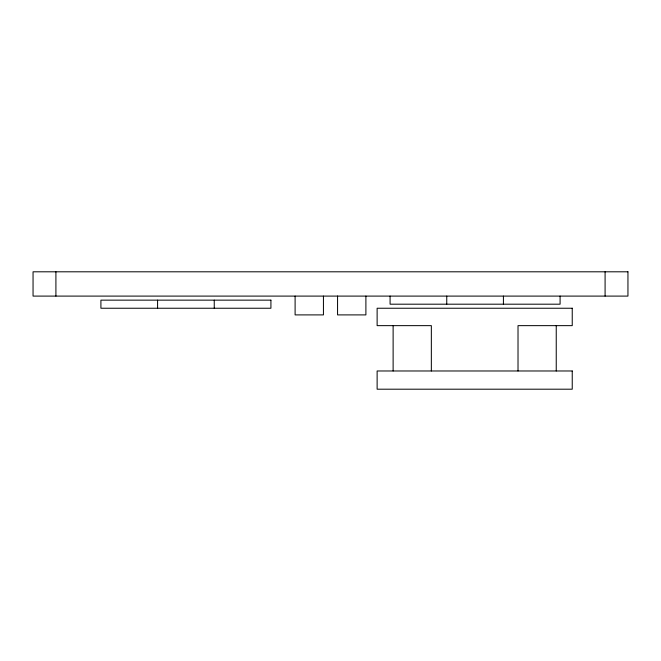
<?xml version="1.0" encoding="UTF-8"?>
<svg xmlns="http://www.w3.org/2000/svg" width="661" height="661" viewBox="0 0 661 661"><rect width="100%" height="100%" fill="white"/><g stroke="black" fill="none" stroke-linecap="round" stroke-linejoin="round"><path stroke-width="0.99" d="M572.352 308.241L377.125 308.241L377.125 325.642L431.344 325.642L431.344 370.978M605.088 271.803L605.088 296.095M572.236 308.241L572.236 325.642L518.017 325.642L518.017 370.978M560.09 296.095L560.09 304.192L390.081 304.192L390.081 296.095M556.24 325.642L556.24 370.978M503.418 296.095L503.418 304.192M446.753 296.095L446.753 304.192M393.121 325.642L393.121 370.978M365.897 296.095L365.897 314.9L337.564 314.9L337.564 296.021M323.436 296.095L323.436 314.9L295.103 314.9L295.103 296.095M214.247 300.144L214.247 308.241M157.582 300.144L157.582 308.241M55.912 271.803L55.912 296.095M627.95 271.803L33.05 271.803L33.05 296.095L627.95 296.095L627.95 271.803M270.919 300.144L100.91 300.144L100.91 308.241L270.919 308.241L270.919 300.144M572.236 370.978L377.125 370.978L377.125 389.197L572.236 389.197L572.236 370.978"/></g></svg>
